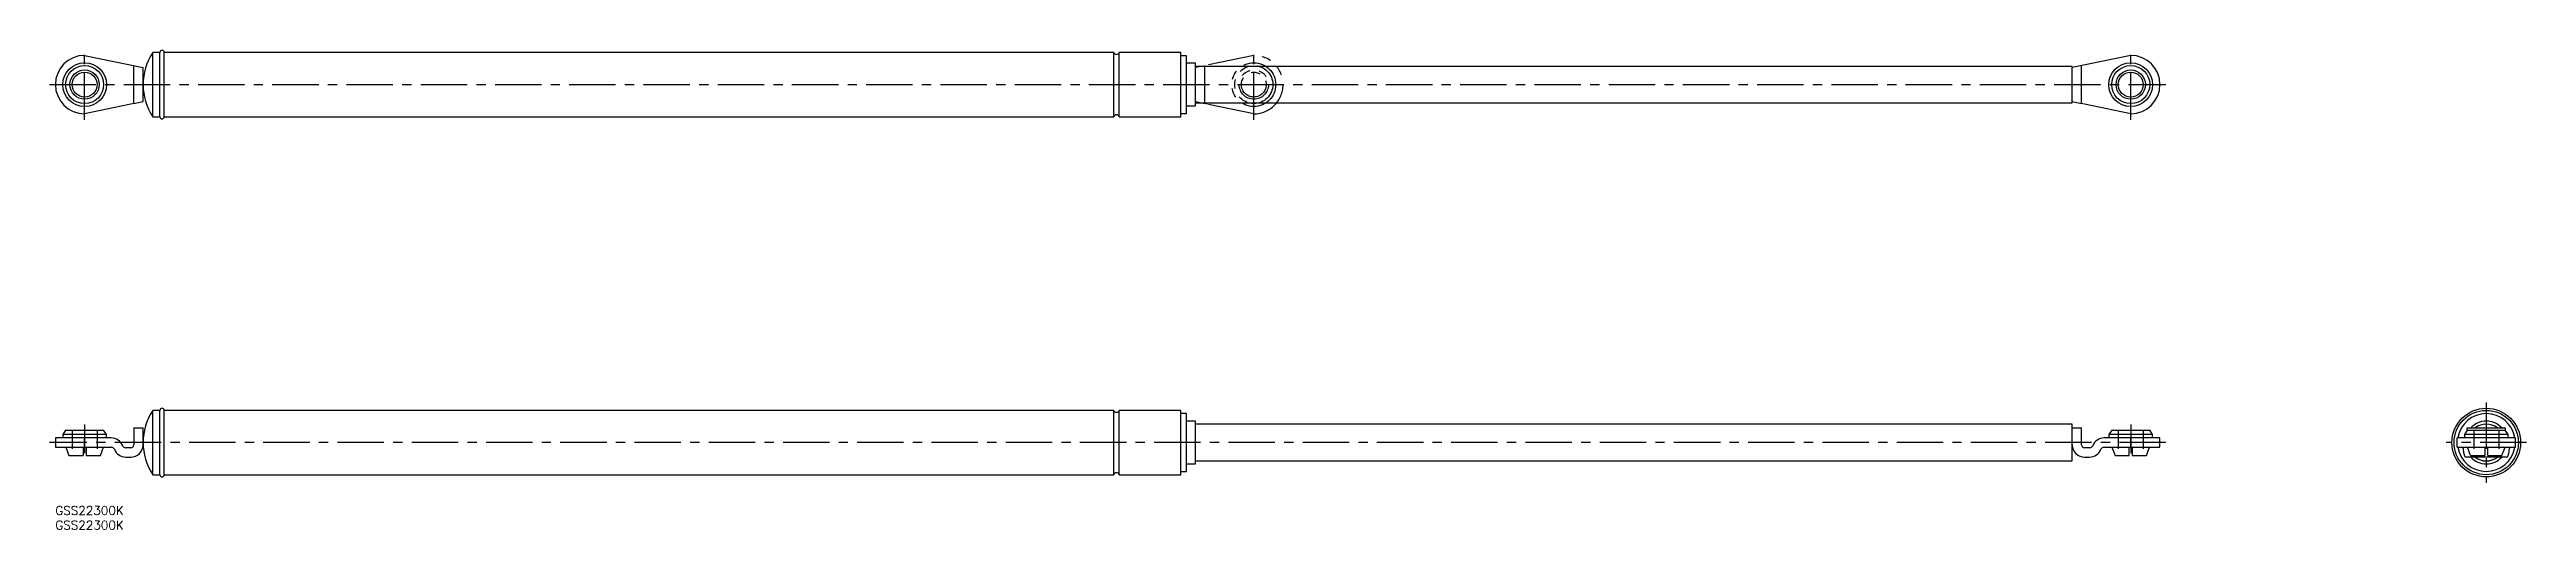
# Model space of a CAD drawing. Extents: x -2 to 845, y -8 to 156.
import ezdxf

# ---------------------------------------------------------------- set-up
doc = ezdxf.new("R2010")
doc.units = 0
doc.header["$LTSCALE"] = 0.5
for name, pattern in [('CENTER', [50.8, 31.75, -6.35, 6.35, -6.35]), ('DASHED', [19.05, 12.7, -6.35]), ('PHANTOM', [63.5, 31.75, -6.35, 6.35, -6.35, 6.35, -6.35])]:
    doc.linetypes.add(name, pattern=pattern)
for name, color, linetype in [('MSM_CENTER', 1, 'CENTER'), ('MSM_CONTINUOUS', 7, 'CONTINUOUS'), ('MSM_DASHED', 4, 'DASHED'), ('MSM_IMAGINARY', 6, 'PHANTOM'), ('MSM_PART_NUMBER', 7, 'CONTINUOUS')]:
    doc.layers.add(name, color=color, linetype=linetype)
doc.styles.get("Standard").update_dxf_attribs({"font": 'txt.shx', "height": 3, "bigfont": 'bigfont.shx'})

# ---------------------------------------------------------------- blocks, each defined once
blk = doc.blocks.new('*U24')
at = {"layer": 'MSM_PART_NUMBER'}
blk.add_text('GSS22300K', height=3, dxfattribs=at).set_placement((0, -3))
blk = doc.blocks.new('*U25')
at = {"layer": 'MSM_PART_NUMBER'}
blk.add_text('GSS22300K', height=3, dxfattribs=at).set_placement((0, -8))

msp = doc.modelspace()

# ---------------------------------------------------------------- linework, layer by layer
at = {"layer": 'MSM_CENTER'}
for p, q in [((10, 132.23), (10, 156.23)), ((410, 132.23), (410, 156.23)), ((710, 132.23), (710, 156.23)), ((-2, 144.23), (722, 144.23)), ((831.63, 35.5), (831.63, 8)), ((10, 27.95), (10, 18.15)), ((710, 27.95), (710, 18.15)), ((722, 21.75), (-2, 21.75)), ((845.38, 21.75), (817.88, 21.75))]:
    msp.add_line(p, q, dxfattribs=at)
at = {"layer": 'MSM_CONTINUOUS'}
for p, q in [((10, 154.23), (30, 150.07)), ((35.75, 155.23), (33.3, 155.23)), ((33.3, 133.23), (33.3, 155.23)), ((35.75, 133.23), (35.75, 155.23)), ((362.06, 155.23), (37.25, 155.23)), ((37.25, 133.23), (37.25, 155.23)), ((362.06, 133.23), (362.06, 155.23)), ((385, 155.23), (363.94, 155.23)), ((363.94, 133.23), (363.94, 155.23)), ((385, 133.23), (385, 155.23)), ((387, 154.13), (385, 154.13)), ((387, 134.33), (387, 154.13)), ((710, 154.23), (690, 150.07)), ((26.8, 137.73), (26.8, 150.73)), ((30, 138.4), (30, 150.07)), ((390, 151.53), (387, 151.53)), ((390, 136.93), (390, 151.53)), ((690, 150.48), (390, 150.48)), ((690, 137.98), (690, 150.48)), ((693.2, 137.73), (693.2, 150.73)), ((25.8, 137.52), (10, 134.23)), ((26.8, 137.73), (25.8, 137.52)), ((26.8, 137.73), (30, 138.4)), ((387, 136.93), (390, 136.93)), ((390, 137.98), (690, 137.98)), ((690, 138.4), (693.2, 137.73)), ((694.2, 137.52), (693.2, 137.73)), ((710, 134.23), (694.2, 137.52)), ((33.3, 133.23), (35.75, 133.23)), ((37.25, 133.23), (362.06, 133.23)), ((363.94, 133.23), (385, 133.23)), ((385, 134.33), (387, 134.33)), ((3.5, 25.95), (2.5, 24.45)), ((3.5, 25.95), (16.5, 25.95)), ((17.5, 24.45), (16.5, 25.95)), ((26.8, 26.75), (30, 26.75)), ((26.8, 26.75), (26.8, 20.95)), ((30, 20.95), (30, 26.75)), ((35.75, 32.75), (33.3, 32.75)), ((33.3, 10.75), (33.3, 32.75)), ((35.75, 10.75), (35.75, 32.75)), ((362.06, 32.75), (37.25, 32.75)), ((37.25, 10.75), (37.25, 32.75)), ((362.06, 10.75), (362.06, 32.75)), ((385, 32.75), (363.94, 32.75)), ((363.94, 10.75), (363.94, 32.75)), ((385, 10.75), (385, 32.75)), ((387, 31.65), (385, 31.65)), ((387, 11.85), (387, 31.65)), ((390, 29.05), (387, 29.05)), ((390, 14.45), (390, 29.05)), ((690, 28), (390, 28)), ((690, 15.5), (690, 28)), ((690, 26.75), (693.2, 26.75)), ((693.2, 20.95), (693.2, 26.75)), ((703.5, 25.95), (702.5, 24.45)), ((703.5, 25.95), (716.5, 25.95)), ((717.5, 24.45), (716.5, 25.95)), ((825.13, 25.95), (824.13, 24.45)), ((825.13, 26.75), (838.13, 26.75)), ((825.13, 25.95), (825.13, 26.75)), ((825.13, 25.95), (838.13, 25.95)), ((838.13, 26.75), (838.13, 25.95)), ((839.13, 24.45), (838.13, 25.95)), ((0, 23.35), (0, 20.15)), ((19.08, 23.35), (0, 23.35)), ((0, 20.15), (19.24, 20.15)), ((2.5, 24.45), (2.5, 23.35)), ((17.5, 24.45), (2.5, 24.45)), ((3.58, 20.15), (4.62, 17.35)), ((4.62, 17.35), (9.5, 17.35)), ((9.5, 20.15), (9.5, 17.35)), ((10, 20.15), (10, 23.35)), ((10.5, 20.15), (10.5, 17.35)), ((10.5, 17.35), (15.38, 17.35)), ((15.38, 17.35), (16.42, 20.15)), ((17.5, 23.35), (17.5, 24.45)), ((25.8, 19.95), (23.96, 19.95)), ((696.04, 19.95), (694.2, 19.95)), ((700.76, 20.15), (720, 20.15)), ((720, 23.35), (700.92, 23.35)), ((702.5, 24.45), (702.5, 23.35)), ((717.5, 24.45), (702.5, 24.45)), ((703.58, 20.15), (704.62, 17.35)), ((704.62, 17.35), (709.5, 17.35)), ((709.5, 17.35), (709.5, 20.15)), ((710, 20.15), (710, 23.35)), ((710.5, 20.15), (710.5, 17.35)), ((710.5, 17.35), (715.38, 17.35)), ((715.38, 17.35), (716.42, 20.15)), ((717.5, 23.35), (717.5, 24.45)), ((720, 20.15), (720, 23.35)), ((821.63, 20.15), (821.63, 23.35)), ((841.63, 23.35), (821.63, 23.35)), ((821.63, 20.15), (841.63, 20.15)), ((824.13, 24.45), (824.13, 23.35)), ((839.13, 24.45), (824.13, 24.45)), ((826.25, 17.35), (825.21, 20.15)), ((826.25, 17.35), (831.13, 17.35)), ((831.13, 20.15), (831.13, 17.35)), ((832.13, 17.35), (832.13, 20.15)), ((832.13, 17.35), (837.01, 17.35)), ((837.01, 17.35), (838.05, 20.15)), ((839.13, 23.35), (839.13, 24.45)), ((841.63, 20.15), (841.63, 23.35)), ((24.12, 16.75), (25.8, 16.75)), ((33.3, 10.75), (35.75, 10.75)), ((37.25, 10.75), (362.06, 10.75)), ((363.94, 10.75), (385, 10.75)), ((385, 11.85), (387, 11.85)), ((387, 14.45), (390, 14.45)), ((390, 15.5), (690, 15.5)), ((694.2, 16.75), (695.88, 16.75)), ((838.69, 16.75), (824.57, 16.75))]:
    msp.add_line(p, q, dxfattribs=at)
for centre, radius in [((10, 144.23), 7.5), ((10, 144.23), 6.5), ((10, 144.23), 5), ((10, 144.23), 4.25), ((710, 144.23), 7.5), ((710, 144.23), 6.5), ((710, 144.23), 5), ((710, 144.23), 4.25), ((831.63, 21.75), 11.75), ((831.63, 21.75), 11)]:
    msp.add_circle(centre, radius, dxfattribs=at)
for centre, radius, start, end in [((10, 144.23), 10, 90, 270), ((50, 144.23), 20, 146.63299, 213.36701), ((36.5, 155.23), 0.75, 0, 180), ((363, 155.58), 1, 200.48732, 339.51268), ((710, 144.23), 10, 270, 90), ((36.5, 133.23), 0.75, 180, 0), ((363, 132.88), 1, 20.48732, 159.51268), ((50, 21.75), 20, 146.63299, 213.36701), ((36.5, 32.75), 0.75, 0, 180), ((363, 33.1), 1, 200.48732, 339.51268), ((831.63, 21.75), 9.9, 9.30072, 170.69928), ((831.63, 21.75), 7.3, 43.23022, 136.76978), ((831.63, 21.75), 6.3, 52.528, 127.472), ((831.63, 21.75), 6.25, 53.1301, 126.8699), ((19.08, 19.15), 4.2, 20.25225, 90), ((19.24, 19.15), 1, 20.25225, 90), ((24.12, 20.95), 4.2, 200.25225, 270), ((23.96, 20.95), 1, 200.25225, 270), ((25.8, 20.95), 4.2, 270, 0), ((25.8, 20.95), 1, 270, 0), ((694.2, 20.95), 4.2, 180, 270), ((694.2, 20.95), 1, 180, 270), ((695.88, 20.95), 4.2, 270, 339.74775), ((696.04, 20.95), 1, 270, 339.74775), ((700.92, 19.15), 4.2, 90, 159.74775), ((700.76, 19.15), 1, 90, 159.74775), ((831.63, 21.75), 9.9, 189.30072, 350.69928), ((823.05, 19.7), 0.677, 359.8531, 42.10332), ((845.99, 21.5), 22.34, 184.63759, 187.41331), ((831.42, 19.59), 7.63, 187.28052, 196.05182), ((826.31, 18.11), 2.32, 195.91055, 209.17748), ((824.69, 17.19), 0.451, 207.04401, 255.13573), ((838.57, 17.19), 0.451, 284.86427, 332.95599), ((836.95, 18.11), 2.32, 330.82252, 344.08945), ((831.84, 19.59), 7.63, 343.94818, 352.71948), ((817.27, 21.5), 22.34, 352.58669, 355.36241), ((840.21, 19.7), 0.677, 137.89668, 180.1469), ((36.5, 10.75), 0.75, 180, 0), ((363, 10.4), 1, 20.48732, 159.51268), ((831.63, 21.75), 7.3, 223.23022, 316.76978), ((831.63, 21.75), 6.3, 232.528, 307.472), ((831.63, 21.75), 6.25, 233.1301, 306.8699)]:
    msp.add_arc(centre, radius, start, end, dxfattribs=at)
at = {"layer": 'MSM_DASHED'}
for p, q in [((5.75, 25.95), (5.75, 17.35)), ((14.25, 25.95), (14.25, 17.35)), ((705.75, 25.95), (705.75, 17.35)), ((714.25, 25.95), (714.25, 17.35)), ((827.38, 25.95), (827.38, 17.35)), ((835.88, 25.95), (835.88, 17.35))]:
    msp.add_line(p, q, dxfattribs=at)
at = {"layer": 'MSM_IMAGINARY'}
for p, q in [((410, 154.23), (390, 150.07)), ((393.2, 137.73), (393.2, 150.73)), ((390, 138.4), (393.2, 137.73)), ((394.2, 137.52), (393.2, 137.73)), ((410, 134.23), (394.2, 137.52))]:
    msp.add_line(p, q, dxfattribs=at)
for radius in [7.5, 6.5, 5, 4.25]:
    msp.add_circle((410, 144.23), radius, dxfattribs=at)
msp.add_arc((410, 144.23), 10, 270, 90, dxfattribs=at)

# ---------------------------------------------------------------- block references
at = {"layer": 'MSM_CONTINUOUS'}
for name in ['*U24', '*U25']:
    msp.add_blockref(name, (0, 0), dxfattribs=at)

doc.saveas('drawing.dxf')
